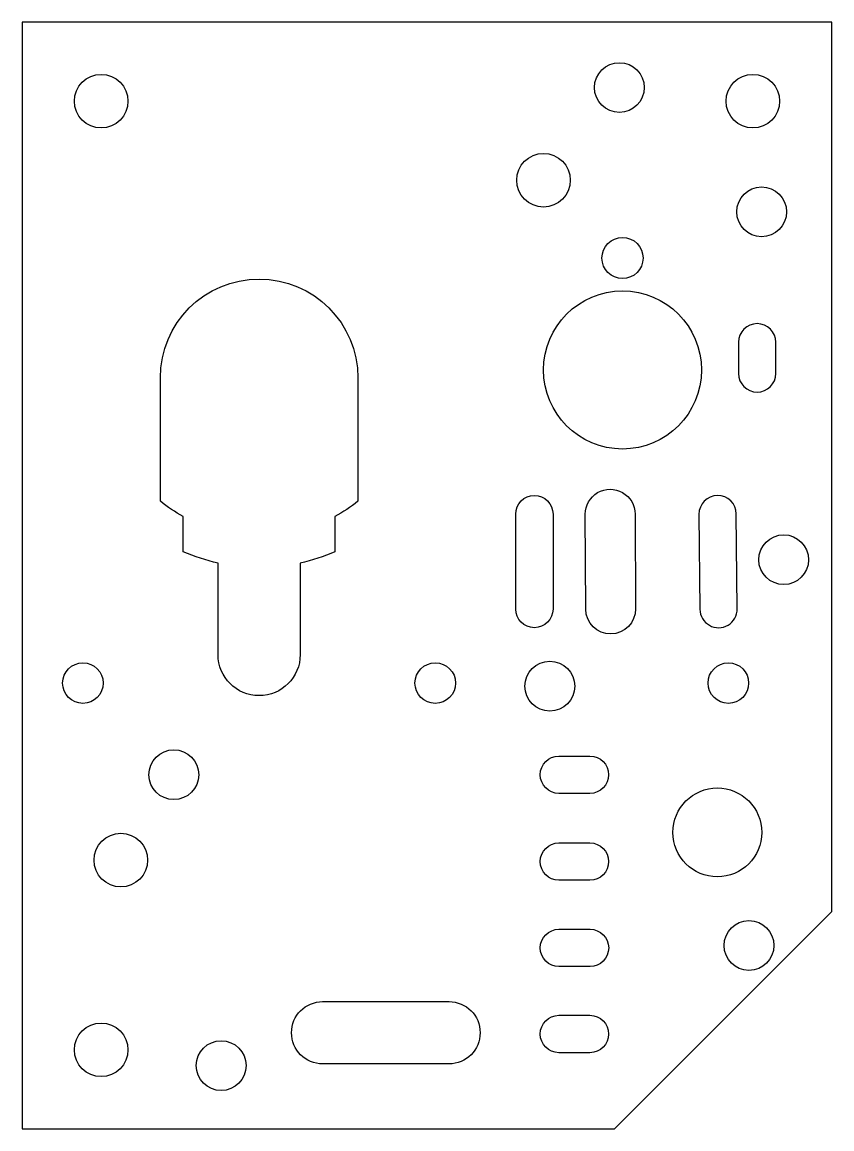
# Model space of a CAD drawing. Header units: millimetres. Extents: x -740.1 to -675, y -88.9 to 0.
import ezdxf

# ---------------------------------------------------------------- set-up
doc = ezdxf.new("R2010")
doc.units = ezdxf.units.MM
doc.layers.get('0').update_dxf_attribs({"linetype": 'CONTINUOUS'})

msp = doc.modelspace()

# ---------------------------------------------------------------- linework, layer by layer
msp.add_lwpolyline([(-675, 0), (-740.088, 0), (-740.088, -88.9), (-692.463, -88.9), (-675, -71.438)], close=True)
for points in [[(-724.339, -50.8), (-724.339, -43.453, -0.048317), (-727.133, -42.543), (-727.133, -39.716, -0.043647), (-728.975, -38.489), (-728.975, -28.575, -1), (-713.1, -28.575), (-713.1, -38.489, -0.043647), (-714.942, -39.716), (-714.942, -42.543, -0.048317), (-717.736, -43.453), (-717.736, -50.8, -1)], [(-679.507, -25.719, 1), (-682.507, -25.719), (-682.507, -28.219, 1), (-679.507, -28.219)], [(-700.414, -47.142), (-700.414, -39.522, -1), (-697.414, -39.522), (-697.414, -47.142, -1)], [(-694.78, -47.153), (-694.818, -39.532, -1), (-690.818, -39.512), (-690.78, -47.133, -1)], [(-682.682, -39.507, 1), (-685.682, -39.537), (-685.606, -47.159, 1), (-682.606, -47.129)], [(-694.444, -61.952), (-696.944, -61.952, -1), (-696.944, -58.952), (-694.444, -58.952, -1)], [(-694.444, -68.929), (-696.944, -68.929, -1), (-696.944, -65.929), (-694.444, -65.929, -1)], [(-694.438, -75.863), (-696.938, -75.863, -1), (-696.938, -72.863), (-694.438, -72.863, -1)], [(-705.772, -83.678), (-715.932, -83.678, -1), (-715.932, -78.678), (-705.772, -78.678, -1)], [(-694.444, -82.78), (-696.944, -82.78, -1), (-696.944, -79.78), (-694.444, -79.78, -1)]]:
    msp.add_lwpolyline(points, format="xyb", close=True)
for centre, radius in [((-692.081, -5.258), 2), ((-733.737, -6.35), 2.153), ((-681.35, -6.35), 2.153), ((-698.178, -12.7), 2.153), ((-680.646, -15.24), 2), ((-691.828, -18.948), 1.651), ((-691.828, -27.94), 6.35), ((-678.873, -43.18), 2), ((-735.198, -53.092), 1.632), ((-706.877, -53.092), 1.632), ((-697.669, -53.34), 2), ((-683.321, -53.092), 1.632), ((-727.89, -60.452), 2), ((-684.208, -65.088), 3.571), ((-732.15, -67.31), 2.153), ((-681.662, -74.168), 2), ((-733.737, -82.55), 2.153), ((-724.085, -83.82), 2)]:
    msp.add_circle(centre, radius)

doc.saveas('drawing.dxf')
